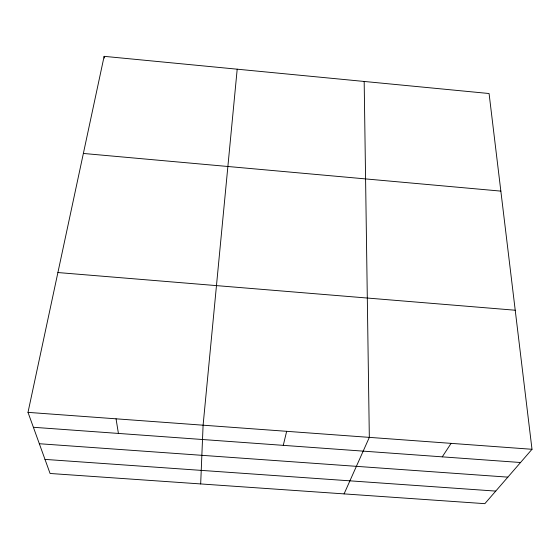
<?xml version="1.0" encoding="UTF-8"?>
<svg xmlns="http://www.w3.org/2000/svg" width="560" height="560" viewBox="0 0 560 560"><rect width="100%" height="100%" fill="white"/><g stroke="black" fill="none" stroke-linecap="round" stroke-linejoin="round"><path stroke-width="0.84" d="M200.676 483.938L203.098 425.194L237.195 69.188M28 412.37L104.132 56.336L489.076 93.52L532 449.288L484.841 503.664L50.078 473.48L28 412.37L532 449.288M283.269 445.347L286.664 431.319M344.078 493.892L369.327 437.374L364.175 81.452M442.267 456.848L451.101 443.359M44.989 459.396L495.747 491.092M33.383 427.28L520.534 462.511M39.333 443.73L507.85 477.134M57.897 272.545L515.221 310.226M83.363 153.454L500.85 191.114M116.046 418.817L118.412 433.426M104.132 56.336L104.314 58.065"/></g></svg>
